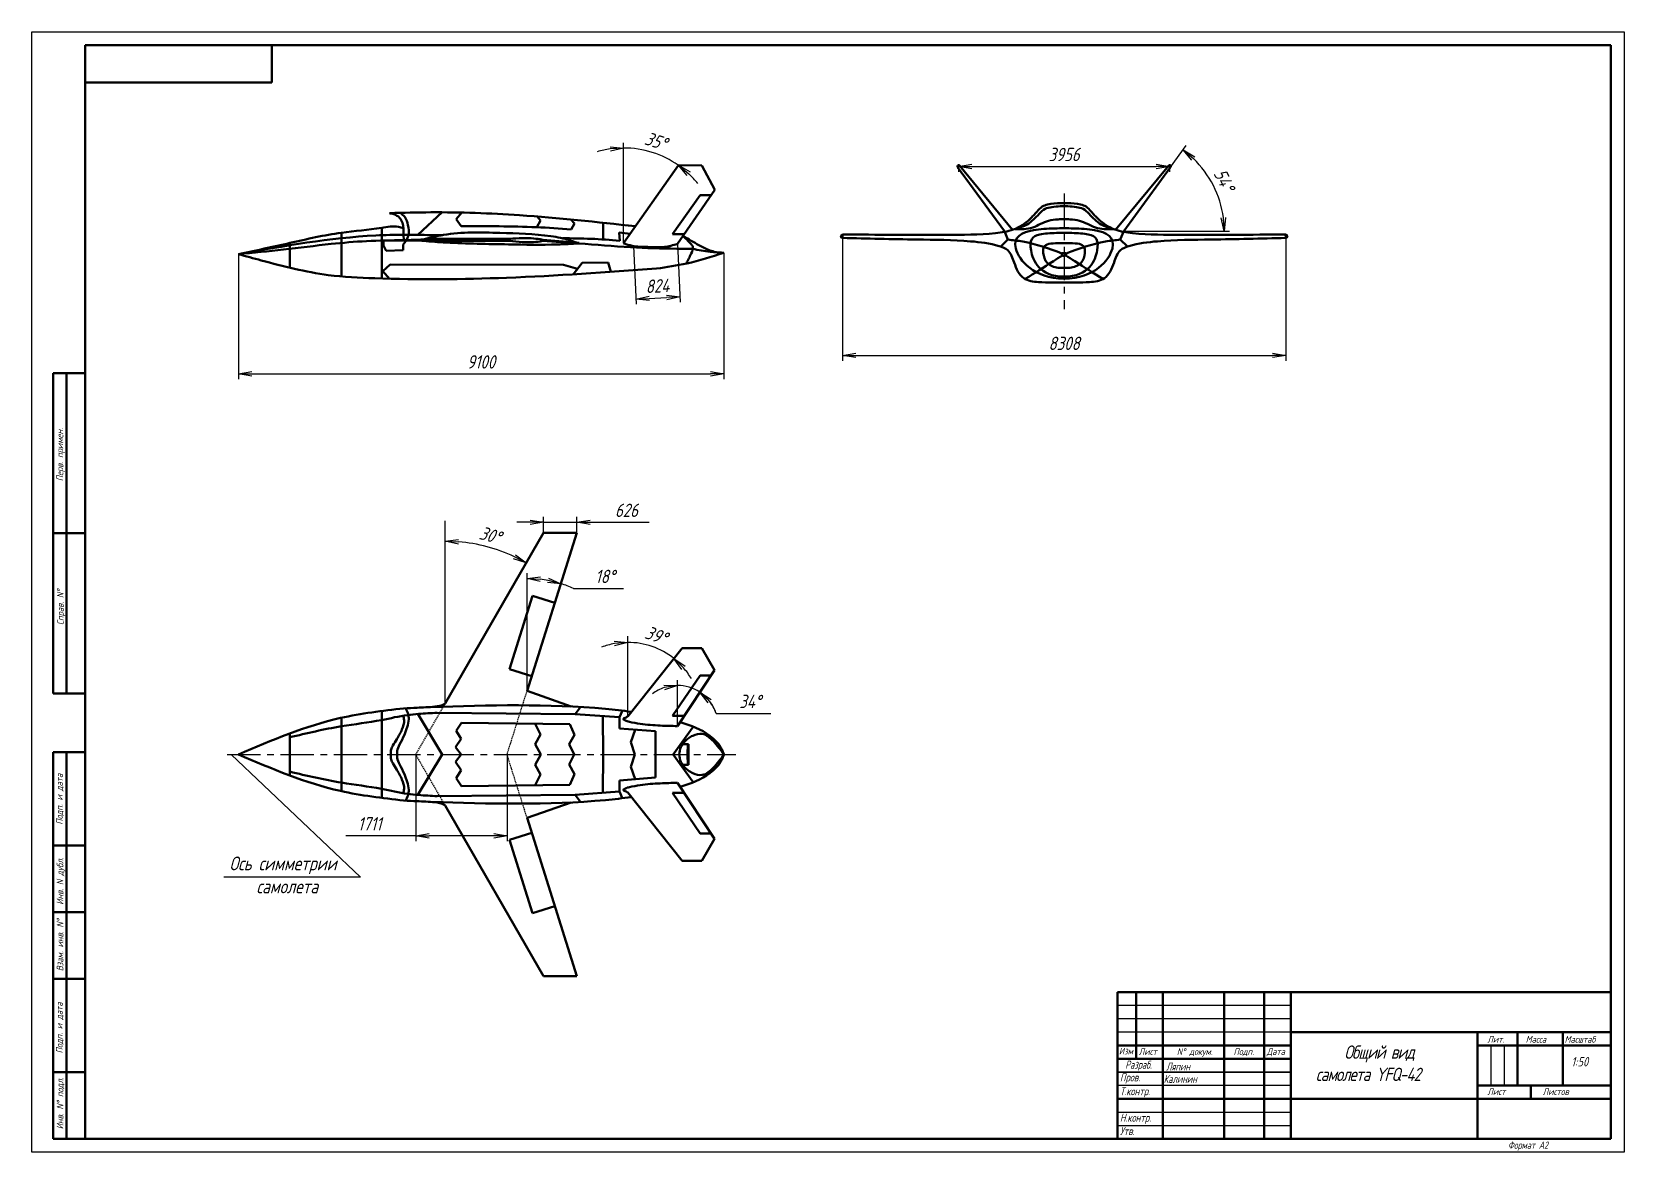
# Model space of a CAD drawing. Header units: millimetres. Extents: x 39448 to 67040, y 20141 to 39640.
# Drawn here: x 39448 to 40045, y 20149 to 20569 of the extents above; entities that cross this region are included whole.
import ezdxf
from ezdxf.enums import TextEntityAlignment as Align

# ---------------------------------------------------------------- set-up
doc = ezdxf.new("R2010")
doc.units = ezdxf.units.MM
doc.linetypes.add('CENTER', pattern=[2, 1.25, -0.25, 0.25, -0.25])
doc.linetypes.add('DASHED', pattern=[0.75, 0.5, -0.25])
for name, color, linetype, lineweight in [('_axes (Оси)', 6, 'CENTER', 30), ('_basic (Основной)', 4, 'Continuous', 60), ('_contour (Тонкий)', 7, 'Continuous', 30), ('_invisible (Невидимый)', 1, 'DASHED', 30), ('_remote (Тонкий)', 9, 'Continuous', 30), ('_text (Надписи)', 2, 'Continuous', 30)]:
    doc.layers.add(name, color=color, linetype=linetype, lineweight=lineweight)
doc.styles.add('ESKD', font='eskd.shx', dxfattribs={"oblique": 15, "height": 5})
doc.styles.add('стиль рамки', font='romans.shx', dxfattribs={"width": 0.75, "oblique": 15, "height": 3.5})
doc.dimstyles.new('ESKD', dxfattribs={"dimtxt": 5, "dimasz": 5, "dimexe": 2, "dimexo": 0, "dimgap": 2, "dimtad": 1, "dimtoh": 1, "dimzin": 12, "dimdsep": 46, "dimtxsty": 'ESKD', "dimblk1": 'OPEN', "dimblk2": 'OPEN', "dimsah": 1, "dimcen": 5, "dimclrd": 256, "dimclre": 256, "dimclrt": 2, "dimadec": 0, "dimazin": 0, "dimtfac": 1, "dimtmove": 0, "dimatfit": 3, "dimldrblk": 'OPEN', "dimfxl": 1, "dimtolj": 1, "dimtzin": 12, "dimlwd": -1, "dimlwe": -1, "dimarcsym": 0})

# ---------------------------------------------------------------- blocks, each defined once
blk = doc.blocks.new('_OPEN')
at = {"color": 0, "linetype": 'ByBlock'}
for p, q in [((-1, 0.17), (0, 0)), ((0, 0), (-1, -0.17)), ((0, 0), (-1, 0))]:
    blk.add_line(p, q, dxfattribs=at)
blk = doc.blocks.new('*D175')
at = {"layer": '_contour (Тонкий)', "transparency": 16777216}
for p, q in [((39795.56, 20518.38), (39795.56, 20516.35)), ((39800.56, 20518.35), (39869.68, 20518.35)), ((39874.68, 20518.38), (39874.68, 20516.35))]:
    blk.add_line(p, q, dxfattribs=at)
at = {"layer": 'Defpoints', "color": 0, "transparency": 16777216}
for p in [(39795.56, 20518.38), (39874.68, 20518.38), (39874.68, 20518.35)]:
    blk.add_point(p, dxfattribs=at)
at = {"layer": '_contour (Тонкий)', "transparency": 16777216, "xscale": 5, "yscale": 5, "zscale": 5, "rotation": 180}
blk.add_blockref('_OPEN', (39795.56, 20518.35), dxfattribs=at)
at = {"layer": '_contour (Тонкий)', "transparency": 16777216, "xscale": 5, "yscale": 5, "zscale": 5}
blk.add_blockref('_OPEN', (39874.68, 20518.35), dxfattribs=at)
at = {"layer": '_contour (Тонкий)', "color": 2, "transparency": 16777216, "insert": (39835.12, 20522.85), "char_height": 5, "attachment_point": 5, "style": 'ESKD'}
blk.add_mtext('\\A1;3956', dxfattribs=at)
blk = doc.blocks.new('*D176')
at = {"layer": '_contour (Тонкий)', "transparency": 16777216}
for p, q in [((39752.04, 20491.54), (39752.04, 20445.54)), ((39918.2, 20491.54), (39918.2, 20445.54)), ((39757.04, 20447.54), (39913.2, 20447.54))]:
    blk.add_line(p, q, dxfattribs=at)
at = {"layer": 'Defpoints', "color": 0, "transparency": 16777216}
for p in [(39752.04, 20491.54), (39918.2, 20491.54), (39918.2, 20447.54)]:
    blk.add_point(p, dxfattribs=at)
at = {"layer": '_contour (Тонкий)', "transparency": 16777216, "xscale": 5, "yscale": 5, "zscale": 5, "rotation": 180}
blk.add_blockref('_OPEN', (39752.04, 20447.54), dxfattribs=at)
at = {"layer": '_contour (Тонкий)', "transparency": 16777216, "xscale": 5, "yscale": 5, "zscale": 5}
blk.add_blockref('_OPEN', (39918.2, 20447.54), dxfattribs=at)
at = {"layer": '_contour (Тонкий)', "color": 2, "transparency": 16777216, "insert": (39835.12, 20452.04), "char_height": 5, "attachment_point": 5, "style": 'ESKD'}
blk.add_mtext('\\A1;8308', dxfattribs=at)
blk = doc.blocks.new('*D177')
at = {"layer": '_contour (Тонкий)', "transparency": 16777216}
for p, q in [((39525.53, 20485.47), (39525.53, 20438.58)), ((39707.54, 20486.03), (39707.54, 20438.58)), ((39530.53, 20440.58), (39702.54, 20440.58))]:
    blk.add_line(p, q, dxfattribs=at)
at = {"layer": 'Defpoints', "color": 0, "transparency": 16777216}
for p in [(39525.53, 20485.47), (39707.54, 20486.03), (39707.54, 20440.58)]:
    blk.add_point(p, dxfattribs=at)
at = {"layer": '_contour (Тонкий)', "transparency": 16777216, "xscale": 5, "yscale": 5, "zscale": 5, "rotation": 180}
blk.add_blockref('_OPEN', (39525.53, 20440.58), dxfattribs=at)
at = {"layer": '_contour (Тонкий)', "transparency": 16777216, "xscale": 5, "yscale": 5, "zscale": 5}
blk.add_blockref('_OPEN', (39707.54, 20440.58), dxfattribs=at)
at = {"layer": '_contour (Тонкий)', "color": 2, "transparency": 16777216, "insert": (39616.53, 20445.08), "char_height": 5, "attachment_point": 5, "style": 'ESKD'}
blk.add_mtext('\\A1;9100', dxfattribs=at)
blk = doc.blocks.new('*D178')
at = {"layer": '_contour (Тонкий)', "transparency": 16777216}
for p, q in [((39875.03, 20518.12), (39880.93, 20526.17)), ((39882.68, 20494.14), (39897.17, 20494.14))]:
    blk.add_line(p, q, dxfattribs=at)
blk.add_arc((39857.46, 20494.14), 37.71, 7.60247, 46.15847, dxfattribs=at)
at = {"layer": 'Defpoints', "color": 0, "transparency": 16777216}
for p in [(39875.03, 20518.12), (39893.34, 20505.75), (39857.46, 20494.14), (39857.46, 20494.14), (39882.68, 20494.14)]:
    blk.add_point(p, dxfattribs=at)
at = {"layer": '_contour (Тонкий)', "transparency": 16777216, "xscale": 5, "yscale": 5, "zscale": 5}
for p, rotation in [((39879.75, 20524.56), 139.9597086610692), ((39895.17, 20494.14), 273.8012348580489)]:
    blk.add_blockref('_OPEN', p, dxfattribs=dict(at, rotation=rotation))
at = {"layer": '_contour (Тонкий)', "color": 2, "transparency": 16777216, "insert": (39895.11, 20513.23), "char_height": 5, "attachment_point": 5, "rotation": 296.88047, "style": 'ESKD'}
blk.add_mtext('\\A1;54°', dxfattribs=at)
blk = doc.blocks.new('*D179')
at = {"layer": '_contour (Тонкий)', "transparency": 16777216}
blk.add_arc((39603.06, 20317), 60.86, 64.73236, 85.29169, dxfattribs=at)
at = {"layer": 'Defpoints', "color": 0, "transparency": 16777216}
for p in [(39603.06, 20385.5), (39639.98, 20381), (39623.86, 20374.2), (39603.06, 20317), (39603.06, 20317)]:
    blk.add_point(p, dxfattribs=at)
at = {"layer": '_contour (Тонкий)', "transparency": 16777216, "xscale": 5, "yscale": 5, "zscale": 5}
for p, rotation in [((39603.06, 20377.86), 177.6458473292894), ((39633.47, 20369.72), 332.3782101483054)]:
    blk.add_blockref('_OPEN', p, dxfattribs=dict(at, rotation=rotation))
at = {"layer": '_contour (Тонкий)', "color": 2, "transparency": 16777216, "insert": (39619.97, 20380.14), "char_height": 5, "attachment_point": 5, "rotation": 345.01203, "style": 'ESKD'}
blk.add_mtext('\\A1;30°', dxfattribs=at)
blk = doc.blocks.new('*D180')
at = {"layer": '_contour (Тонкий)', "transparency": 16777216}
for start, end in [(51.43879, 90), (100.32929, 110.65858), (30.78021, 41.1095)]:
    blk.add_arc((39671.51, 20312.16), 27.77, start, end, dxfattribs=at)
at = {"layer": 'Defpoints', "color": 0, "transparency": 16777216}
for p in [(39671.51, 20342.22), (39683.56, 20337.19), (39691.93, 20337.77), (39671.51, 20312.16), (39671.51, 20312.16)]:
    blk.add_point(p, dxfattribs=at)
at = {"layer": '_contour (Тонкий)', "transparency": 16777216, "xscale": 5, "yscale": 5, "zscale": 5}
for p, rotation in [((39671.51, 20339.94), 5.164645650248635), ((39688.82, 20333.88), 136.2741453164259)]:
    blk.add_blockref('_OPEN', p, dxfattribs=dict(at, rotation=rotation))
at = {"layer": '_contour (Тонкий)', "color": 2, "transparency": 16777216, "insert": (39682.17, 20342.63), "char_height": 5, "attachment_point": 5, "rotation": 340.7194, "style": 'ESKD'}
blk.add_mtext('\\A1;39°', dxfattribs=at)
blk = doc.blocks.new('*D181')
at = {"layer": '_contour (Тонкий)', "transparency": 16777216}
for p, q in [((39633.79, 20359.9), (39633.79, 20365.9)), ((39651.15, 20360.16), (39669.93, 20360.16))]:
    blk.add_line(p, q, dxfattribs=at)
for start, end in [(79.2802, 83.20417), (65.68854, 72.48437)]:
    blk.add_arc((39633.79, 20321.72), 42.18, start, end, dxfattribs=at)
at = {"layer": 'Defpoints', "color": 0, "transparency": 16777216}
for p in [(39652.49, 20381), (39638.08, 20363.68), (39633.79, 20359.9), (39633.79, 20321.72), (39633.79, 20321.72)]:
    blk.add_point(p, dxfattribs=at)
at = {"layer": '_contour (Тонкий)', "transparency": 16777216, "xscale": 5, "yscale": 5, "zscale": 5}
for p, rotation in [((39633.79, 20363.9), 176.6020859705108), ((39646.48, 20361.94), 345.8822859097772)]:
    blk.add_blockref('_OPEN', p, dxfattribs=dict(at, rotation=rotation))
at = {"layer": '_contour (Тонкий)', "color": 2, "transparency": 16777216, "insert": (39663.04, 20364.66), "char_height": 5, "attachment_point": 5, "style": 'ESKD'}
blk.add_mtext('\\A1;18°', dxfattribs=at)
blk = doc.blocks.new('*D182')
at = {"layer": '_contour (Тонкий)', "transparency": 16777216}
for p, q in [((39690.12, 20323.57), (39690.12, 20325.82)), ((39704.62, 20313.31), (39725.18, 20313.31))]:
    blk.add_line(p, q, dxfattribs=at)
for start, end in [(108.86214, 127.72428), (56.41107, 90), (18.14995, 56.41107), (18.68679, 37.54893)]:
    blk.add_arc((39690.12, 20308.56), 15.26, start, end, dxfattribs=at)
at = {"layer": 'Defpoints', "color": 0, "transparency": 16777216}
for p in [(39704.08, 20329.58), (39690.12, 20323.57), (39693.08, 20323.53), (39690.12, 20308.56), (39690.12, 20308.56)]:
    blk.add_point(p, dxfattribs=at)
at = {"layer": '_contour (Тонкий)', "transparency": 16777216, "xscale": 5, "yscale": 5, "zscale": 5}
for p, rotation in [((39690.12, 20323.82), 9.431069870131), ((39698.56, 20321.27), 136.9800003126803)]:
    blk.add_blockref('_OPEN', p, dxfattribs=dict(at, rotation=rotation))
at = {"layer": '_contour (Тонкий)', "color": 2, "transparency": 16777216, "insert": (39717.4, 20317.81), "char_height": 5, "attachment_point": 5, "style": 'ESKD'}
blk.add_mtext('\\A1;34°', dxfattribs=at)
blk = doc.blocks.new('*D183')
at = {"layer": '_contour (Тонкий)', "transparency": 16777216}
for p, q in [((39690.12, 20489.32), (39691.17, 20467.47)), ((39673.65, 20488.53), (39674.69, 20466.68)), ((39679.59, 20468.91), (39686.08, 20469.22))]:
    blk.add_line(p, q, dxfattribs=at)
at = {"layer": 'Defpoints', "color": 0, "transparency": 16777216}
for p in [(39690.12, 20489.32), (39673.65, 20488.53), (39691.07, 20469.46)]:
    blk.add_point(p, dxfattribs=at)
at = {"layer": '_contour (Тонкий)', "transparency": 16777216, "xscale": 5, "yscale": 5, "zscale": 5}
for p, rotation in [((39674.6, 20468.67), 182.7405263335839), ((39691.07, 20469.46), 2.740526333583879)]:
    blk.add_blockref('_OPEN', p, dxfattribs=dict(at, rotation=rotation))
at = {"layer": '_contour (Тонкий)', "color": 2, "transparency": 16777216, "insert": (39682.62, 20473.56), "char_height": 5, "attachment_point": 5, "rotation": 2.74053, "style": 'ESKD'}
blk.add_mtext('\\A1;824', dxfattribs=at)
blk = doc.blocks.new('*D185')
at = {"layer": '_contour (Тонкий)', "transparency": 16777216}
for p, q in [((39634.98, 20384.95), (39629.98, 20384.95)), ((39639.98, 20381), (39639.98, 20386.95)), ((39639.98, 20384.95), (39652.49, 20384.95)), ((39652.49, 20381), (39652.49, 20386.95)), ((39657.49, 20384.95), (39679.59, 20384.95))]:
    blk.add_line(p, q, dxfattribs=at)
at = {"layer": 'Defpoints', "color": 0, "transparency": 16777216}
for p in [(39652.49, 20384.95), (39639.98, 20381), (39652.49, 20381)]:
    blk.add_point(p, dxfattribs=at)
at = {"layer": '_contour (Тонкий)', "transparency": 16777216, "xscale": 5, "yscale": 5, "zscale": 5}
blk.add_blockref('_OPEN', (39639.98, 20384.95), dxfattribs=at)
at = {"layer": '_contour (Тонкий)', "transparency": 16777216, "xscale": 5, "yscale": 5, "zscale": 5, "rotation": 180}
blk.add_blockref('_OPEN', (39652.49, 20384.95), dxfattribs=at)
at = {"layer": '_contour (Тонкий)', "color": 2, "transparency": 16777216, "insert": (39671.04, 20389.45), "char_height": 5, "attachment_point": 5, "style": 'ESKD'}
blk.add_mtext('\\A1;626', dxfattribs=at)
blk = doc.blocks.new('*D186')
at = {"layer": '_contour (Тонкий)', "transparency": 16777216}
blk.add_line((39669.95, 20525.14), (39669.95, 20527.28), dxfattribs=at)
for start, end in [(98.02563, 106.05127), (54.90118, 90), (38.84991, 46.87554)]:
    blk.add_arc((39669.95, 20489.56), 35.72, start, end, dxfattribs=at)
at = {"layer": 'Defpoints', "color": 0, "transparency": 16777216}
for p in [(39669.95, 20525.14), (39684.14, 20522.34), (39690.52, 20518.83), (39669.95, 20489.56), (39669.95, 20489.56)]:
    blk.add_point(p, dxfattribs=at)
at = {"layer": '_contour (Тонкий)', "transparency": 16777216, "xscale": 5, "yscale": 5, "zscale": 5}
for p, rotation in [((39669.95, 20525.28), 4.012816530204834), ((39690.49, 20518.79), 140.8883590433328)]:
    blk.add_blockref('_OPEN', p, dxfattribs=dict(at, rotation=rotation))
at = {"layer": '_contour (Тонкий)', "color": 2, "transparency": 16777216, "insert": (39682.08, 20527.91), "char_height": 5, "attachment_point": 5, "rotation": 342.45059, "style": 'ESKD'}
blk.add_mtext('\\A1;35°', dxfattribs=at)
blk = doc.blocks.new('*D187')
at = {"layer": '_contour (Тонкий)', "transparency": 16777216}
for p, q in [((39592.06, 20297.92), (39592.06, 20265.42)), ((39626.27, 20297.92), (39626.27, 20265.42)), ((39592.06, 20267.42), (39565.85, 20267.42)), ((39621.27, 20267.42), (39597.06, 20267.42))]:
    blk.add_line(p, q, dxfattribs=at)
at = {"layer": 'Defpoints', "color": 0, "transparency": 16777216}
for p in [(39592.06, 20297.92), (39626.27, 20297.92), (39626.27, 20267.42)]:
    blk.add_point(p, dxfattribs=at)
at = {"layer": '_contour (Тонкий)', "transparency": 16777216, "xscale": 5, "yscale": 5, "zscale": 5, "rotation": 180}
blk.add_blockref('_OPEN', (39592.06, 20267.42), dxfattribs=at)
at = {"layer": '_contour (Тонкий)', "transparency": 16777216, "xscale": 5, "yscale": 5, "zscale": 5}
blk.add_blockref('_OPEN', (39626.27, 20267.42), dxfattribs=at)
at = {"layer": '_contour (Тонкий)', "color": 2, "transparency": 16777216, "insert": (39574.76, 20271.92), "char_height": 5, "attachment_point": 5, "style": 'ESKD'}
blk.add_mtext('\\A1;1711', dxfattribs=at)

msp = doc.modelspace()

# ---------------------------------------------------------------- linework, layer by layer
at = {"layer": '_axes (Оси)', "ltscale": 10, "transparency": 33554687}
for p, q in [((39835.12, 20508.242), (39835.12, 20464.873)), ((39521.283, 20297.918), (39712.019, 20297.918))]:
    msp.add_line(p, q, dxfattribs=at)
at = {"layer": '_basic (Основной)', "transparency": 33554687}
for p, q in [((39468.103, 20193.827), (39468.103, 20563.827)), ((40040.103, 20563.827), (39468.103, 20563.827)), ((39538.103, 20549.827), (39538.103, 20563.827)), ((40040.103, 20153.827), (40040.103, 20563.827)), ((39538.103, 20549.827), (39468.103, 20549.827)), ((39690.521, 20518.831), (39669.948, 20489.558)), ((39690.521, 20518.831), (39699.273, 20518.744)), ((39699.273, 20518.744), (39704.126, 20509.564)), ((39795.21, 20518.12), (39812.783, 20494.144)), ((39815.837, 20494.641), (39795.891, 20518.664)), ((39854.404, 20494.641), (39874.35, 20518.664)), ((39875.031, 20518.12), (39857.458, 20494.144)), ((39698.673, 20507.541), (39688.328, 20492.934)), ((39704.126, 20509.564), (39690.122, 20489.315)), ((39698.673, 20507.541), (39702.725, 20507.541)), ((39592.861, 20492.704), (39601.953, 20501.175)), ((39607.138, 20498.645), (39609.324, 20501.071)), ((39579.262, 20495.355), (39579.262, 20476.365)), ((39609.109, 20495.961), (39607.138, 20498.645)), ((39637.427, 20495.58), (39638.8, 20498.074)), ((39638.8, 20498.074), (39637.502, 20499.6)), ((39651.603, 20497.012), (39650.123, 20498.49)), ((39650.278, 20494.756), (39651.603, 20497.012)), ((39662.267, 20497.258), (39662.366, 20490.993)), ((39544.833, 20489.678), (39544.833, 20480.393)), ((39564.156, 20493.519), (39564.156, 20477.126)), ((39594.285, 20490.431), (39579.262, 20490.578)), ((39579.965, 20488.735), (39579.983, 20490.571)), ((39587.342, 20486.948), (39587.346, 20489.053)), ((39587.471, 20492.758), (39587.517, 20490.744)), ((39627.272, 20490.431), (39594.285, 20490.431)), ((39594.812, 20490.948), (39594.865, 20490.431)), ((39627.272, 20491.232), (39595.895, 20491.232)), ((39627.272, 20491.232), (39627.272, 20490.431)), ((39639.683, 20490.861), (39639.654, 20490.426)), ((39639.677, 20490.424), (39653.111, 20489.519)), ((39639.683, 20490.861), (39653.354, 20489.747)), ((39668.537, 20490.529), (39668.368, 20493.581)), ((39668.368, 20493.581), (39672.405, 20493.054)), ((39688.328, 20492.934), (39692.643, 20492.963)), ((39752.036, 20491.545), (39752.055, 20492.8)), ((39811.368, 20488.32), (39814.073, 20490.931)), ((39814.073, 20490.931), (39812.783, 20494.144)), ((39856.168, 20490.931), (39857.458, 20494.144)), ((39858.873, 20488.32), (39856.168, 20490.931)), ((39918.204, 20491.545), (39918.186, 20492.8)), ((39580.943, 20486.78), (39579.965, 20488.735)), ((39580.943, 20486.78), (39587.342, 20486.948)), ((39582.457, 20481.548), (39579.712, 20479.066)), ((39579.712, 20479.066), (39582.225, 20476.286)), ((39582.457, 20481.548), (39647.468, 20481.444)), ((39647.468, 20481.444), (39652.743, 20480.044)), ((39651.077, 20477.906), (39654.409, 20482.182)), ((39654.409, 20482.182), (39664.127, 20482.373)), ((39664.127, 20482.373), (39665.17, 20478.844)), ((39456.103, 20440.827), (39456.103, 20320.827)), ((39468.103, 20440.827), (39456.103, 20440.827)), ((39461.103, 20320.827), (39461.103, 20440.827)), ((39468.103, 20380.827), (39456.103, 20380.827)), ((39603.064, 20316.998), (39639.977, 20380.997)), ((39652.495, 20380.997), (39633.786, 20321.716)), ((39639.977, 20380.997), (39652.495, 20380.997)), ((39627.13, 20329.939), (39635.813, 20357.451)), ((39635.813, 20357.451), (39644.226, 20354.796)), ((39671.511, 20312.164), (39691.926, 20337.774)), ((39691.926, 20337.774), (39699.273, 20337.774)), ((39699.273, 20337.774), (39704.084, 20329.584)), ((39627.13, 20329.939), (39635.543, 20327.284)), ((39704.084, 20329.584), (39690.122, 20308.56)), ((39688.328, 20312.356), (39698.673, 20327.537)), ((39702.725, 20327.537), (39698.673, 20327.537)), ((39468.103, 20320.827), (39456.103, 20320.827)), ((39633.786, 20321.716), (39650.335, 20315.896)), ((39564.222, 20311.46), (39564.222, 20297.918)), ((39579.314, 20314.317), (39579.314, 20297.918)), ((39592.833, 20313.095), (39601.953, 20297.918)), ((39651.8, 20313.041), (39600.051, 20313.563)), ((39653.626, 20315.489), (39651.8, 20313.041)), ((39651.8, 20313.041), (39668.447, 20311.84)), ((39662.199, 20312.291), (39662.251, 20297.918)), ((39668.447, 20311.84), (39669.437, 20314.153)), ((39668.447, 20311.84), (39668.453, 20307.658)), ((39692.643, 20312.356), (39688.328, 20312.356)), ((39544.786, 20306.054), (39544.786, 20297.918)), ((39609.195, 20309.803), (39607.208, 20306.8)), ((39607.208, 20306.8), (39609.077, 20303.833)), ((39609.195, 20309.803), (39649.849, 20309.268)), ((39636.836, 20309.439), (39638.786, 20305.456)), ((39638.786, 20305.456), (39636.847, 20301.8)), ((39651.618, 20305.307), (39649.554, 20301.741)), ((39649.849, 20309.268), (39651.618, 20305.307)), ((39668.453, 20307.658), (39681.9, 20306.597)), ((39672.694, 20302.577), (39674.29, 20307.198)), ((39681.9, 20306.597), (39681.9, 20297.918)), ((39696.111, 20308.339), (39688.507, 20297.918)), ((39456.103, 20153.827), (39456.103, 20298.827)), ((39468.103, 20298.827), (39456.103, 20298.827)), ((39461.103, 20153.827), (39461.103, 20298.827)), ((39609.077, 20303.833), (39606.984, 20300.666)), ((39606.984, 20300.666), (39609.099, 20297.918)), ((39636.847, 20301.8), (39638.916, 20297.918)), ((39636.847, 20301.8), (39638.916, 20297.918)), ((39649.554, 20301.741), (39651.479, 20297.918)), ((39649.554, 20301.741), (39651.479, 20297.918)), ((39672.694, 20302.577), (39674.166, 20297.918)), ((39694.284, 20301.747), (39692.12, 20301.76)), ((39694.002, 20301.749), (39693.98, 20297.918)), ((39694.284, 20301.747), (39694.284, 20297.918)), ((39544.786, 20289.781), (39544.786, 20297.918)), ((39564.222, 20284.375), (39564.222, 20297.918)), ((39579.314, 20281.518), (39579.314, 20297.918)), ((39592.833, 20282.74), (39601.953, 20297.918)), ((39606.984, 20295.17), (39609.099, 20297.918)), ((39609.077, 20292.003), (39606.984, 20295.17)), ((39636.847, 20294.035), (39638.916, 20297.918)), ((39636.847, 20294.035), (39638.916, 20297.918)), ((39638.786, 20290.379), (39636.847, 20294.035)), ((39649.554, 20294.095), (39651.479, 20297.918)), ((39649.554, 20294.095), (39651.479, 20297.918)), ((39651.618, 20290.528), (39649.554, 20294.095)), ((39662.199, 20283.545), (39662.251, 20297.918)), ((39672.694, 20293.258), (39674.166, 20297.918)), ((39672.694, 20293.258), (39674.29, 20288.638)), ((39681.9, 20289.238), (39681.9, 20297.918)), ((39696.111, 20287.497), (39688.507, 20297.918)), ((39694.284, 20294.088), (39692.12, 20294.076)), ((39694.002, 20294.087), (39693.98, 20297.918)), ((39694.284, 20294.088), (39694.284, 20297.918)), ((39607.208, 20289.035), (39609.077, 20292.003)), ((39609.195, 20286.032), (39607.208, 20289.035)), ((39609.195, 20286.032), (39649.849, 20286.567)), ((39636.836, 20286.396), (39638.786, 20290.379)), ((39649.849, 20286.567), (39651.618, 20290.528)), ((39668.447, 20283.995), (39668.453, 20288.177)), ((39668.453, 20288.177), (39681.9, 20289.238)), ((39704.084, 20266.252), (39690.122, 20287.275)), ((39651.8, 20282.795), (39600.051, 20282.272)), ((39651.8, 20282.795), (39668.447, 20283.995)), ((39653.626, 20280.347), (39651.8, 20282.795)), ((39668.447, 20283.995), (39669.437, 20281.682)), ((39671.511, 20283.671), (39691.926, 20258.062)), ((39692.643, 20283.48), (39688.328, 20283.48)), ((39688.328, 20283.48), (39698.673, 20268.299)), ((39603.064, 20278.837), (39639.977, 20214.839)), ((39633.786, 20274.119), (39650.335, 20279.939)), ((39627.13, 20265.896), (39635.543, 20268.551)), ((39652.495, 20214.839), (39633.786, 20274.119)), ((39702.725, 20268.299), (39698.673, 20268.299)), ((39468.103, 20263.827), (39456.103, 20263.827)), ((39627.13, 20265.896), (39635.813, 20238.385)), ((39699.273, 20258.062), (39704.084, 20266.252)), ((39691.926, 20258.062), (39699.273, 20258.062)), ((39468.103, 20238.827), (39456.103, 20238.827)), ((39635.813, 20238.385), (39644.226, 20241.04)), ((39639.977, 20214.839), (39652.495, 20214.839)), ((39468.103, 20213.827), (39456.103, 20213.827)), ((39855.103, 20208.827), (39855.103, 20153.827)), ((40040.103, 20208.827), (39855.103, 20208.827)), ((39862.103, 20183.827), (39862.103, 20208.827)), ((39872.103, 20208.827), (39872.103, 20153.827)), ((39895.103, 20153.827), (39895.103, 20208.827)), ((39910.103, 20208.827), (39910.103, 20153.827)), ((39920.103, 20208.827), (39920.103, 20153.827)), ((39468.103, 20153.827), (39468.103, 20193.827)), ((39920.103, 20193.827), (40040.103, 20193.827)), ((39990.103, 20193.827), (39990.103, 20153.827)), ((40005.103, 20193.827), (40005.103, 20173.827)), ((40022.103, 20193.827), (40022.103, 20173.827)), ((39990.103, 20188.827), (40040.103, 20188.827)), ((39468.103, 20178.827), (39456.103, 20178.827)), ((40040.103, 20173.827), (39990.103, 20173.827)), ((40010.103, 20173.827), (40010.103, 20168.827)), ((39920.103, 20168.827), (39855.103, 20168.827)), ((40040.103, 20168.827), (39920.103, 20168.827)), ((40040.103, 20153.827), (39456.103, 20153.827)), ((39990.103, 20153.827), (39990.103, 20153.827))]:
    msp.add_line(p, q, dxfattribs=at)
at = {"layer": '_basic (Основной)', "lineweight": 50, "transparency": 33554687}
for p, q in [((39920.103, 20188.827), (39855.103, 20188.827)), ((39920.103, 20183.827), (39855.103, 20183.827))]:
    msp.add_line(p, q, dxfattribs=at)
at = {"layer": '_basic (Основной)', "transparency": 33554687}
for centre, radius, start, end in [((39795.562, 20518.377), 0.436, 41.000324, 225.08376), ((39874.679, 20518.377), 0.436, 314.91624, 138.999676), ((39648.076, 20259.891), 231.544, 84.93041, 90.257916), ((39752.046, 20492.172), 0.628, 89.168454, 269.168454), ((39918.195, 20492.172), 0.628, 270.831546, 90.831546)]:
    msp.add_arc(centre, radius, start, end, dxfattribs=at)
for points, knots in [([(39582.215, 20500.894), (39587.374, 20501.021), (39603.633, 20501.422), (39634.461, 20500.295), (39659.968, 20497.528), (39674.433, 20495.939)], [0, 0, 0, 0, 748.1193929, 2357.5527302, 4466.6288994, 4466.6288994, 4466.6288994, 4466.6288994]), ([(39586.208, 20500.991), (39586.847, 20500.537), (39588.329, 20499.379), (39589.22, 20496.24), (39589.786, 20492.383), (39588.172, 20490.179), (39587.346, 20489.053)], [25.7017885, 25.7017885, 25.7017885, 25.7017885, 136.420123, 295.2444752, 481.044458, 675.2096334, 675.2096334, 675.2096334, 675.2096334]), ([(39835.12, 20503.449), (39834.633, 20503.448), (39833.097, 20503.433), (39830.7, 20503.221), (39827.772, 20502.618), (39824.982, 20499.86), (39822.154, 20496.684), (39819.08, 20495.654), (39817.915, 20495.264)], [36.9769448, 36.9769448, 36.9769448, 36.9769448, 107.60409, 259.6854425, 388.0492678, 527.4467866, 815.2132517, 990.8944781, 990.8944781, 990.8944781, 990.8944781]), ([(39835.12, 20503.449), (39835.608, 20503.448), (39837.144, 20503.433), (39839.541, 20503.221), (39842.469, 20502.618), (39845.258, 20499.86), (39848.087, 20496.684), (39851.16, 20495.654), (39852.326, 20495.264)], [36.9769448, 36.9769448, 36.9769448, 36.9769448, 107.60409, 259.6854425, 388.0492678, 527.4467866, 815.2132517, 990.8944781, 990.8944781, 990.8944781, 990.8944781]), ([(39835.12, 20495.187), (39833.958, 20495.178), (39830.177, 20495.113), (39821.114, 20494.697), (39812.535, 20490.219), (39823.724, 20476.316), (39835.12, 20476.316)], [111.6099783, 111.6099783, 111.6099783, 111.6099783, 189.416588, 362.848596, 674.9756911, 983.2344612, 983.2344612, 983.2344612, 983.2344612]), ([(39835.12, 20498.57), (39834.367, 20498.57), (39832.416, 20498.544), (39828.274, 20498.147), (39823.462, 20494.853), (39819.039, 20494.802), (39816.773, 20494.874)], [80.1069416, 80.1069416, 80.1069416, 80.1069416, 189.416588, 362.848596, 674.9756911, 995.5677362, 995.5677362, 995.5677362, 995.5677362]), ([(39835.12, 20498.57), (39835.874, 20498.57), (39837.825, 20498.544), (39841.967, 20498.147), (39846.779, 20494.853), (39851.202, 20494.802), (39853.468, 20494.874)], [80.1069416, 80.1069416, 80.1069416, 80.1069416, 189.416588, 362.848596, 674.9756911, 995.5677362, 995.5677362, 995.5677362, 995.5677362]), ([(39835.12, 20495.187), (39836.283, 20495.178), (39840.064, 20495.113), (39849.127, 20494.697), (39857.706, 20490.219), (39846.517, 20476.316), (39835.12, 20476.316)], [111.6099783, 111.6099783, 111.6099783, 111.6099783, 189.416588, 362.848596, 674.9756911, 983.2344612, 983.2344612, 983.2344612, 983.2344612]), ([(39602.138, 20492.625), (39600.688, 20492.622), (39595.799, 20492.626), (39587.46, 20492.849), (39563.202, 20492.214), (39542.665, 20488.535), (39525.535, 20485.466)], [142.7579165, 142.7579165, 142.7579165, 142.7579165, 352.9936009, 851.5267298, 1351.9366409, 3867.5798898, 3867.5798898, 3867.5798898, 3867.5798898]), ([(39653.111, 20489.519), (39651.989, 20489.944), (39648.639, 20491.211), (39638.769, 20493.01), (39622.971, 20493.492), (39606.725, 20493.923), (39597.331, 20491.617), (39594.812, 20490.948)], [0, 0, 0, 0, 173.8587372, 518.5674795, 1445.4368188, 2470.0374605, 2846.9229054, 2846.9229054, 2846.9229054, 2846.9229054]), ([(39707.535, 20486.028), (39706.323, 20486.086), (39703.558, 20486.219), (39699.004, 20488.351), (39695.21, 20490.572), (39692.72, 20492.014), (39692.194, 20492.312)], [0, 0, 0, 0, 174.4554856, 398.1204418, 716.0469508, 815.1230874, 815.1230874, 815.1230874, 815.1230874]), ([(39692.194, 20492.312), (39692.656, 20491.885), (39693.735, 20490.918), (39694.952, 20489.596), (39696.356, 20487.975), (39695.041, 20485.153), (39694.091, 20483.17), (39693.516, 20481.972)], [0, 0, 0, 0, 102.083624, 208.9149536, 266.6730481, 393.7056055, 595.1163037, 595.1163037, 595.1163037, 595.1163037]), ([(39752.036, 20491.545), (39761.302, 20491.325), (39777.294, 20490.949), (39797.09, 20490.803), (39808.347, 20489.416), (39814.918, 20487.101), (39816.438, 20481.732), (39819.057, 20475.866), (39825.405, 20474.844), (39830.414, 20474.936), (39833.617, 20474.849), (39835.12, 20474.873), (39836.622, 20474.866), (39839.826, 20474.936), (39844.836, 20474.844), (39851.184, 20475.866), (39853.803, 20481.732), (39855.323, 20487.101), (39861.894, 20489.416), (39873.151, 20490.803), (39892.947, 20490.949), (39908.939, 20491.325), (39918.204, 20491.545)], [0, 0, 0, 0, 1346.0154778, 2322.8823469, 2847.7168653, 3018.6000063, 3272.9793859, 3601.8717966, 3879.5214267, 4125.4521744, 4342.5469005, 4342.5469005, 4342.5469005, 4559.72833, 4805.6590776, 5083.3087078, 5412.2011184, 5666.580498, 5837.463639, 6362.2981574, 7339.1650265, 8685.1805043, 8685.1805043, 8685.1805043, 8685.1805043]), ([(39814.073, 20490.931), (39815.927, 20490.726), (39822.89, 20489.955), (39829.498, 20487.595), (39834.317, 20485.73)], [0, 0, 0, 0, 269.9435198, 1013.4224962, 1013.4224962, 1013.4224962, 1013.4224962]), ([(39835.12, 20493.467), (39834.163, 20493.459), (39831.048, 20493.405), (39823.581, 20493.063), (39821.037, 20489.197), (39825.731, 20477.096), (39835.12, 20477.054)], [111.6099783, 111.6099783, 111.6099783, 111.6099783, 189.416588, 362.848596, 674.9756911, 983.2344612, 983.2344612, 983.2344612, 983.2344612]), ([(39835.12, 20489.629), (39834.367, 20489.63), (39832.416, 20489.603), (39827.988, 20489.4), (39826.538, 20487.196), (39828.612, 20479.955), (39835.12, 20480.344)], [80.1069416, 80.1069416, 80.1069416, 80.1069416, 189.416588, 362.848596, 674.9756911, 995.5677362, 995.5677362, 995.5677362, 995.5677362]), ([(39835.12, 20493.467), (39836.078, 20493.459), (39839.193, 20493.405), (39846.66, 20493.063), (39849.204, 20489.197), (39844.51, 20477.096), (39835.12, 20477.054)], [111.6099783, 111.6099783, 111.6099783, 111.6099783, 189.416588, 362.848596, 674.9756911, 983.2344612, 983.2344612, 983.2344612, 983.2344612]), ([(39835.12, 20489.629), (39835.874, 20489.63), (39837.825, 20489.603), (39842.253, 20489.4), (39843.703, 20487.196), (39841.629, 20479.955), (39835.12, 20480.344)], [80.1069416, 80.1069416, 80.1069416, 80.1069416, 189.416588, 362.848596, 674.9756911, 995.5677362, 995.5677362, 995.5677362, 995.5677362]), ([(39856.168, 20490.931), (39854.314, 20490.726), (39847.351, 20489.955), (39840.743, 20487.595), (39835.924, 20485.73)], [0, 0, 0, 0, 269.9435198, 1013.4224962, 1013.4224962, 1013.4224962, 1013.4224962]), ([(39834.504, 20485.012), (39833.421, 20484.307), (39828.171, 20481.116), (39824.206, 20478.38), (39820.561, 20476.173)], [35.012744, 35.012744, 35.012744, 35.012744, 215.8919547, 833.4710192, 833.4710192, 833.4710192, 833.4710192]), ([(39835.12, 20485.872), (39835.039, 20485.872), (39834.829, 20485.869), (39834.352, 20485.847), (39834.196, 20485.61), (39834.419, 20484.83), (39835.12, 20484.871)], [80.1069416, 80.1069416, 80.1069416, 80.1069416, 189.416588, 362.848596, 674.9756911, 995.5677362, 995.5677362, 995.5677362, 995.5677362]), ([(39835.12, 20485.872), (39835.202, 20485.872), (39835.412, 20485.869), (39835.889, 20485.847), (39836.045, 20485.61), (39835.822, 20484.83), (39835.12, 20484.871)], [80.1069416, 80.1069416, 80.1069416, 80.1069416, 189.416588, 362.848596, 674.9756911, 995.5677362, 995.5677362, 995.5677362, 995.5677362]), ([(39835.737, 20485.012), (39836.82, 20484.307), (39842.07, 20481.116), (39846.035, 20478.38), (39849.68, 20476.173)], [35.012744, 35.012744, 35.012744, 35.012744, 215.8919547, 833.4710192, 833.4710192, 833.4710192, 833.4710192]), ([(39587.504, 20315.191), (39589.179, 20315.286), (39593.075, 20315.506), (39598.107, 20315.619), (39601.821, 20316.238), (39602.951, 20316.924), (39603.064, 20316.998)], [0, 0, 0, 0, 242.5066323, 564.0293051, 741.8326634, 762.0681119, 762.0681119, 762.0681119, 762.0681119]), ([(39597.679, 20315.71), (39619.585, 20316.36), (39644.708, 20317.105), (39669.611, 20314.343), (39672.787, 20313.9)], [0, 0, 0, 0, 3167.7497123, 3632.8194445, 3632.8194445, 3632.8194445, 3632.8194445]), ([(39690.122, 20308.56), (39687.98, 20308.603), (39683.32, 20308.706), (39677.38, 20309.136), (39672.798, 20309.967), (39670.864, 20310.447), (39669.555, 20311.31), (39670.369, 20311.63), (39670.882, 20311.832)], [26.0344759, 26.0344759, 26.0344759, 26.0344759, 335.8179633, 700.4879129, 899.6154988, 986.530629, 1019.3543041, 1075.1268013, 1075.1268013, 1075.1268013, 1075.1268013]), ([(39691.124, 20310.069), (39695.288, 20308.805), (39701.193, 20306.565), (39706.269, 20301.377), (39707.376, 20298.601), (39707.648, 20297.918)], [4552.4494712, 4552.4494712, 4552.4494712, 4552.4494712, 5128.9796654, 5454.5385954, 5560.961747, 5560.961747, 5560.961747, 5560.961747]), ([(39707.586, 20297.918), (39707.42, 20298.132), (39706.784, 20298.961), (39705.569, 20300.697), (39703.328, 20303.285), (39700.086, 20306.262), (39695.643, 20305.117), (39693.025, 20303.084), (39691.235, 20300.555), (39690.942, 20298.86), (39690.779, 20297.918)], [19.1682276, 19.1682276, 19.1682276, 19.1682276, 58.3917068, 170.6613589, 324.5708297, 565.5944879, 740.6391926, 933.7301744, 1042.8997365, 1179.7676281, 1179.7676281, 1179.7676281, 1179.7676281]), ([(39707.586, 20297.918), (39707.42, 20297.704), (39706.784, 20296.874), (39705.569, 20295.138), (39703.328, 20292.551), (39700.086, 20289.574), (39695.643, 20290.718), (39693.025, 20292.752), (39691.235, 20295.28), (39690.942, 20296.975), (39690.779, 20297.918)], [19.1682276, 19.1682276, 19.1682276, 19.1682276, 58.3917068, 170.6613589, 324.5708297, 565.5944879, 740.6391926, 933.7301744, 1042.8997365, 1179.7676281, 1179.7676281, 1179.7676281, 1179.7676281]), ([(39691.124, 20285.767), (39695.288, 20287.03), (39701.193, 20289.271), (39706.269, 20294.458), (39707.376, 20297.234), (39707.648, 20297.918)], [4552.4494712, 4552.4494712, 4552.4494712, 4552.4494712, 5128.9796654, 5454.5385954, 5560.961747, 5560.961747, 5560.961747, 5560.961747]), ([(39690.122, 20287.275), (39687.98, 20287.232), (39683.32, 20287.13), (39677.38, 20286.699), (39672.798, 20285.869), (39670.864, 20285.388), (39669.555, 20284.525), (39670.369, 20284.205), (39670.882, 20284.004)], [26.0344759, 26.0344759, 26.0344759, 26.0344759, 335.8179633, 700.4879129, 899.6154988, 986.530629, 1019.3543041, 1075.1268013, 1075.1268013, 1075.1268013, 1075.1268013]), ([(39587.504, 20280.644), (39589.179, 20280.55), (39593.075, 20280.33), (39598.107, 20280.216), (39601.821, 20279.597), (39602.951, 20278.912), (39603.064, 20278.837)], [0, 0, 0, 0, 242.5066323, 564.0293051, 741.8326634, 762.0681119, 762.0681119, 762.0681119, 762.0681119]), ([(39597.679, 20280.125), (39619.585, 20279.475), (39644.708, 20278.731), (39669.611, 20281.492), (39672.787, 20281.936)], [0, 0, 0, 0, 3167.7497123, 3632.8194445, 3632.8194445, 3632.8194445, 3632.8194445])]:
    msp.add_open_spline(points, degree=3, knots=knots, dxfattribs=at)
for points in [[(39752.055, 20492.8), (39790.817, 20492.748), (39809.414, 20493.358), (39816.04, 20494.693), (39822.281, 20498.63), (39824.976, 20501.495), (39826.901, 20503.29), (39828.911, 20504.06), (39833.83, 20504.616), (39835.12, 20504.616)], [(39918.186, 20492.8), (39879.424, 20492.748), (39860.827, 20493.358), (39854.201, 20494.693), (39847.96, 20498.63), (39845.265, 20501.495), (39843.34, 20503.29), (39841.33, 20504.06), (39836.411, 20504.616), (39835.12, 20504.616)], [(39525.535, 20485.466), (39544.877, 20489.687), (39564.142, 20493.517), (39579.269, 20495.356), (39585.606, 20495.713), (39587.394, 20495.203)], [(39587.471, 20492.758), (39587.394, 20495.203), (39587.055, 20497.274), (39585.997, 20499.132), (39583.785, 20500.414), (39582.215, 20500.894)], [(39609.109, 20495.961), (39623.344, 20495.923), (39637.315, 20495.585), (39650.278, 20494.756)], [(39525.535, 20485.466), (39542.404, 20487.204), (39560.307, 20489.294), (39573.55, 20490.376), (39587.553, 20490.744), (39594.812, 20490.948)], [(39653.111, 20489.519), (39645.225, 20489.113), (39626.766, 20489.158), (39603.428, 20489.837), (39594.865, 20490.431)], [(39627.26, 20490.431), (39631.94, 20490.014), (39638.716, 20490.273), (39639.677, 20490.424)], [(39627.272, 20491.232), (39631.962, 20491.506), (39638.728, 20491.042), (39639.683, 20490.861)], [(39695.818, 20487.508), (39689.897, 20487.531), (39672.605, 20488.096), (39653.111, 20489.519)], [(39690.122, 20489.315), (39685.283, 20488.178), (39679.055, 20488.173), (39673.185, 20488.613), (39669.948, 20489.558)], [(39525.535, 20485.466), (39534.106, 20483.144), (39559.23, 20477.66), (39576.64, 20476.445), (39626.094, 20476.629), (39682.348, 20480.084)], [(39682.348, 20480.084), (39693.649, 20482.002), (39707.535, 20486.028)], [(39707.535, 20486.028), (39702.458, 20486.343), (39695.818, 20487.508)], [(39525.535, 20297.918), (39563.81, 20311.594), (39587.504, 20315.191)], [(39600.051, 20313.563), (39593.055, 20313.113), (39589.054, 20312.712), (39579.224, 20310.825), (39564.161, 20308.478), (39544.786, 20304.36)], [(39587.273, 20312.44), (39587.661, 20310.765), (39586.871, 20307.287), (39584.942, 20303.649), (39583.495, 20301.236), (39582.832, 20299.819), (39582.641, 20297.918)], [(39588.231, 20315.287), (39589.166, 20313.175), (39589.388, 20311.214), (39587.761, 20305.332), (39585.986, 20301.595), (39585.062, 20299.227), (39585.062, 20297.918)], [(39671.511, 20312.164), (39671.227, 20312.017), (39670.882, 20311.832)], [(39525.535, 20297.918), (39563.81, 20284.242), (39587.504, 20280.644)], [(39587.273, 20283.395), (39587.661, 20285.07), (39586.871, 20288.549), (39584.942, 20292.187), (39583.495, 20294.6), (39582.832, 20296.016), (39582.641, 20297.918)], [(39588.231, 20280.548), (39589.166, 20282.66), (39589.388, 20284.621), (39587.761, 20290.504), (39585.986, 20294.241), (39585.062, 20296.608), (39585.062, 20297.918)], [(39600.051, 20282.272), (39593.055, 20282.723), (39589.054, 20283.123), (39579.224, 20285.01), (39564.161, 20287.357), (39544.786, 20291.475)], [(39671.511, 20283.671), (39671.227, 20283.818), (39670.882, 20284.004)]]:
    msp.add_spline(points, degree=3, dxfattribs=at)
at = {"layer": '_contour (Тонкий)', "transparency": 33554687}
for p, q in [((39448.103, 20148.827), (39448.103, 20568.827)), ((39448.103, 20568.827), (40045.103, 20568.827)), ((40045.103, 20568.827), (40045.103, 20148.827)), ((39669.948, 20489.558), (39669.948, 20525.143)), ((39857.458, 20494.144), (39882.684, 20494.144)), ((39603.064, 20316.998), (39603.064, 20385.5)), ((39633.786, 20321.716), (39633.786, 20359.903)), ((39671.511, 20312.164), (39671.511, 20342.223)), ((39690.122, 20308.56), (39690.122, 20323.568)), ((39522.794, 20297.918), (39571.319, 20251.898)), ((39571.319, 20251.898), (39520.027, 20251.898)), ((39920.103, 20203.827), (39855.103, 20203.827)), ((39920.103, 20198.827), (39855.103, 20198.827)), ((39920.103, 20193.827), (39855.103, 20193.827)), ((39995.091, 20188.618), (39995.091, 20173.827)), ((40000.169, 20188.618), (40000.169, 20173.827)), ((39855.103, 20178.827), (39920.103, 20178.827)), ((39920.103, 20173.827), (39855.103, 20173.827)), ((40045.103, 20148.827), (39448.103, 20148.827))]:
    msp.add_line(p, q, dxfattribs=at)
for points in [[(39855.103, 20163.827), (39920.103, 20163.827)], [(39855.103, 20158.827), (39920.103, 20158.827)]]:
    msp.add_lwpolyline(points, dxfattribs=at)
at = {"layer": '_invisible (Невидимый)', "transparency": 33554687}
for p, q in [((39592.058, 20297.918), (39603.064, 20316.998)), ((39626.275, 20297.918), (39633.786, 20321.716)), ((39603.064, 20278.837), (39592.058, 20297.918)), ((39633.786, 20274.119), (39626.275, 20297.918))]:
    msp.add_line(p, q, dxfattribs=at)
at = {"layer": '_remote (Тонкий)', "linetype": 'Continuous', "transparency": 33554687}
msp.add_line((39920.103, 20178.827), (39855.103, 20178.827), dxfattribs=at)

# ---------------------------------------------------------------- texts
at = {"layer": '_contour (Тонкий)', "color": 2, "transparency": 33554687, "insert": (39920.103, 20188.827), "char_height": 5, "attachment_point": 1, "style": 'ESKD'}
msp.add_mtext_dynamic_manual_height_columns('\\pi20.082;{\\T0.9;Общий вид\\P\\pi9.4077;самолета YFQ-42}', width=70.09073, gutter_width=12.5, heights=[25.222], dxfattribs=at)
at = {"layer": '_text (Надписи)', "transparency": 33554687, "style": 'стиль рамки', "oblique": 15, "width": 0.75}
for s, p in [('Перв. примен.', (39459.856, 20400.339)), ('Справ. N%%d', (39460.011, 20346.454)), ('Подп. и дата', (39459.677, 20271.597)), ('Инв. N дубл.', (39459.921, 20241.572)), ('Взам. инв. N%%d', (39459.921, 20216.645)), ('Подп. и дата', (39459.627, 20185.86)), ('Инв. N%%d подл.', (39459.921, 20157.394))]:
    msp.add_text(s, height=2.5, rotation=90, dxfattribs=at).set_placement(p)
at = {"layer": '_text (Надписи)', "transparency": 33554687, "oblique": 15}
for s, height, style, width, p in [('Лит.', 2.5, 'стиль рамки', 0.75, (39993.821, 20189.892)), ('Масса', 2.5, 'стиль рамки', 0.75, (40008.196, 20189.892)), ('Масштаб', 2.5, 'стиль рамки', 0.75, (40022.788, 20189.892)), ('Изм', 2.5, 'стиль рамки', 0.75, (39855.648, 20185.439)), ('Лист', 2.5, 'стиль рамки', 0.75, (39863.124, 20185.289)), ('N%%d докум. ', 2.5, 'стиль рамки', 0.75, (39877.408, 20185.289)), ('Подп.', 2.5, 'стиль рамки', 0.75, (39898.66, 20185.289)), ('Дата', 2.5, 'стиль рамки', 0.75, (39911.111, 20185.289)), ('Ляпин', 3, 'ESKD', 0.8, (39873.378, 20179.429)), ('Пров.', 3, 'стиль рамки', 0.75, (39856.065, 20175.356)), ('Т.контр.', 3, 'стиль рамки', 0.75, (39856.065, 20170.161)), ('Калинин', 3, 'ESKD', 0.8, (39872.473, 20174.772)), ('Лист', 2.5, 'стиль рамки', 0.75, (39993.821, 20170.278)), ('Листов', 2.5, 'стиль рамки', 0.75, (40014.545, 20170.278)), ('Н.контр.', 3, 'стиль рамки', 0.75, (39856.065, 20160.239)), ('Утв.', 3, 'стиль рамки', 0.75, (39856.065, 20155.219)), ('Формат А2', 2.75, 'стиль рамки', 0.75, (40001.567, 20150.077))]:
    msp.add_text(s, height=height, dxfattribs=dict(at, style=style, width=width)).set_placement(p)
at = {"layer": '_text (Надписи)', "transparency": 33554687, "style": 'ESKD', "oblique": 15, "width": 0.8}
msp.add_text('Разраб.', height=3, dxfattribs=at).set_placement((39863.008, 20180.117), align=Align.CENTER)
at = {"layer": '_text (Надписи)', "transparency": 33554687, "attachment_point": 1, "style": 'ESKD'}
for s, width, gutter_width, heights, insert, char_height in [('Ось симметрии\\P\\pi10.129;самолета', 51.29471, 25.868, [0], (39522.19, 20259.655), 5.17369), ('1:50', 13.49994, 25, [7.477], (40025.283, 20184.459), 3.5)]:
    msp.add_mtext_dynamic_manual_height_columns(s, width=width, gutter_width=gutter_width, heights=heights, dxfattribs=dict(at, insert=insert, char_height=char_height))

# ---------------------------------------------------------------- dimensions: what is measured, and where the dimension line sits
at = {"layer": '_contour (Тонкий)', "transparency": 33554687}
for base, line1, line2, picture, middle in [((39684.135, 20522.344), ((39669.948, 20489.558), (39669.948, 20525.143)), ((39690.521, 20518.831), (39669.948, 20489.558)), '*D186', (39682.077, 20527.91)), ((39893.339, 20505.747), ((39875.031, 20518.12), (39857.458, 20494.144)), ((39857.458, 20494.144), (39882.684, 20494.144)), '*D178', (39895.108, 20513.229)), ((39623.864, 20374.196), ((39603.064, 20316.998), (39639.977, 20380.997)), ((39603.064, 20316.998), (39603.064, 20385.5)), '*D179', (39619.967, 20380.137)), ((39638.077, 20363.678), ((39633.786, 20321.716), (39633.786, 20359.903)), ((39652.495, 20380.997), (39633.786, 20321.716)), '*D181', (39663.041, 20364.656)), ((39683.557, 20337.187), ((39671.511, 20312.164), (39671.511, 20342.223)), ((39671.511, 20312.164), (39691.926, 20337.774)), '*D180', (39682.167, 20342.626)), ((39693.084, 20323.526), ((39690.122, 20308.56), (39690.122, 20323.568)), ((39704.084, 20329.584), (39690.122, 20308.56)), '*D182', (39717.4, 20317.813))]:
    dim = msp.add_angular_dim_2l(base=base, line1=line1, line2=line2, dimstyle='ESKD', dxfattribs=at)
    dim.commit()
    dim.dimension.update_dxf_attribs({"geometry": picture, "text_midpoint": middle})
for base, p1, p2, text, picture, middle in [((39874.679, 20518.346), (39795.562, 20518.377), (39874.679, 20518.377), '3956', '*D175', (39835.12, 20518.346)), ((39707.535, 20440.582), (39525.535, 20485.466), (39707.535, 20486.028), '9100', '*D177', (39616.535, 20440.582)), ((39626.275, 20267.423), (39592.058, 20297.918), (39626.275, 20297.918), '1711', '*D187', (39574.763, 20267.423))]:
    dim = msp.add_linear_dim(base=base, p1=p1, p2=p2, text=text, dimstyle='ESKD', dxfattribs=at)
    dim.commit()
    dim.dimension.update_dxf_attribs({"geometry": picture, "text_midpoint": middle, "dimtype": 160})
dim = msp.add_linear_dim(base=(39691.072, 20469.464), p1=(39673.646, 20488.527), p2=(39690.122, 20489.315), angle=2.740526, text='824', dimstyle='ESKD', dxfattribs=at)
dim.commit()
dim.dimension.update_dxf_attribs({"geometry": '*D183', "text_midpoint": (39682.834, 20469.069), "dimtype": 161})
for base, p1, p2, text, picture, middle in [((39918.204, 20447.54), (39752.036, 20491.545), (39918.204, 20491.545), '8308', '*D176', (39835.12, 20452.04)), ((39652.495, 20384.95), (39639.977, 20380.997), (39652.495, 20380.997), '626', '*D185', (39671.044, 20389.45))]:
    dim = msp.add_linear_dim(base=base, p1=p1, p2=p2, text=text, dimstyle='ESKD', dxfattribs=at)
    dim.commit()
    dim.dimension.update_dxf_attribs({"geometry": picture, "text_midpoint": middle})

doc.saveas('drawing.dxf')
